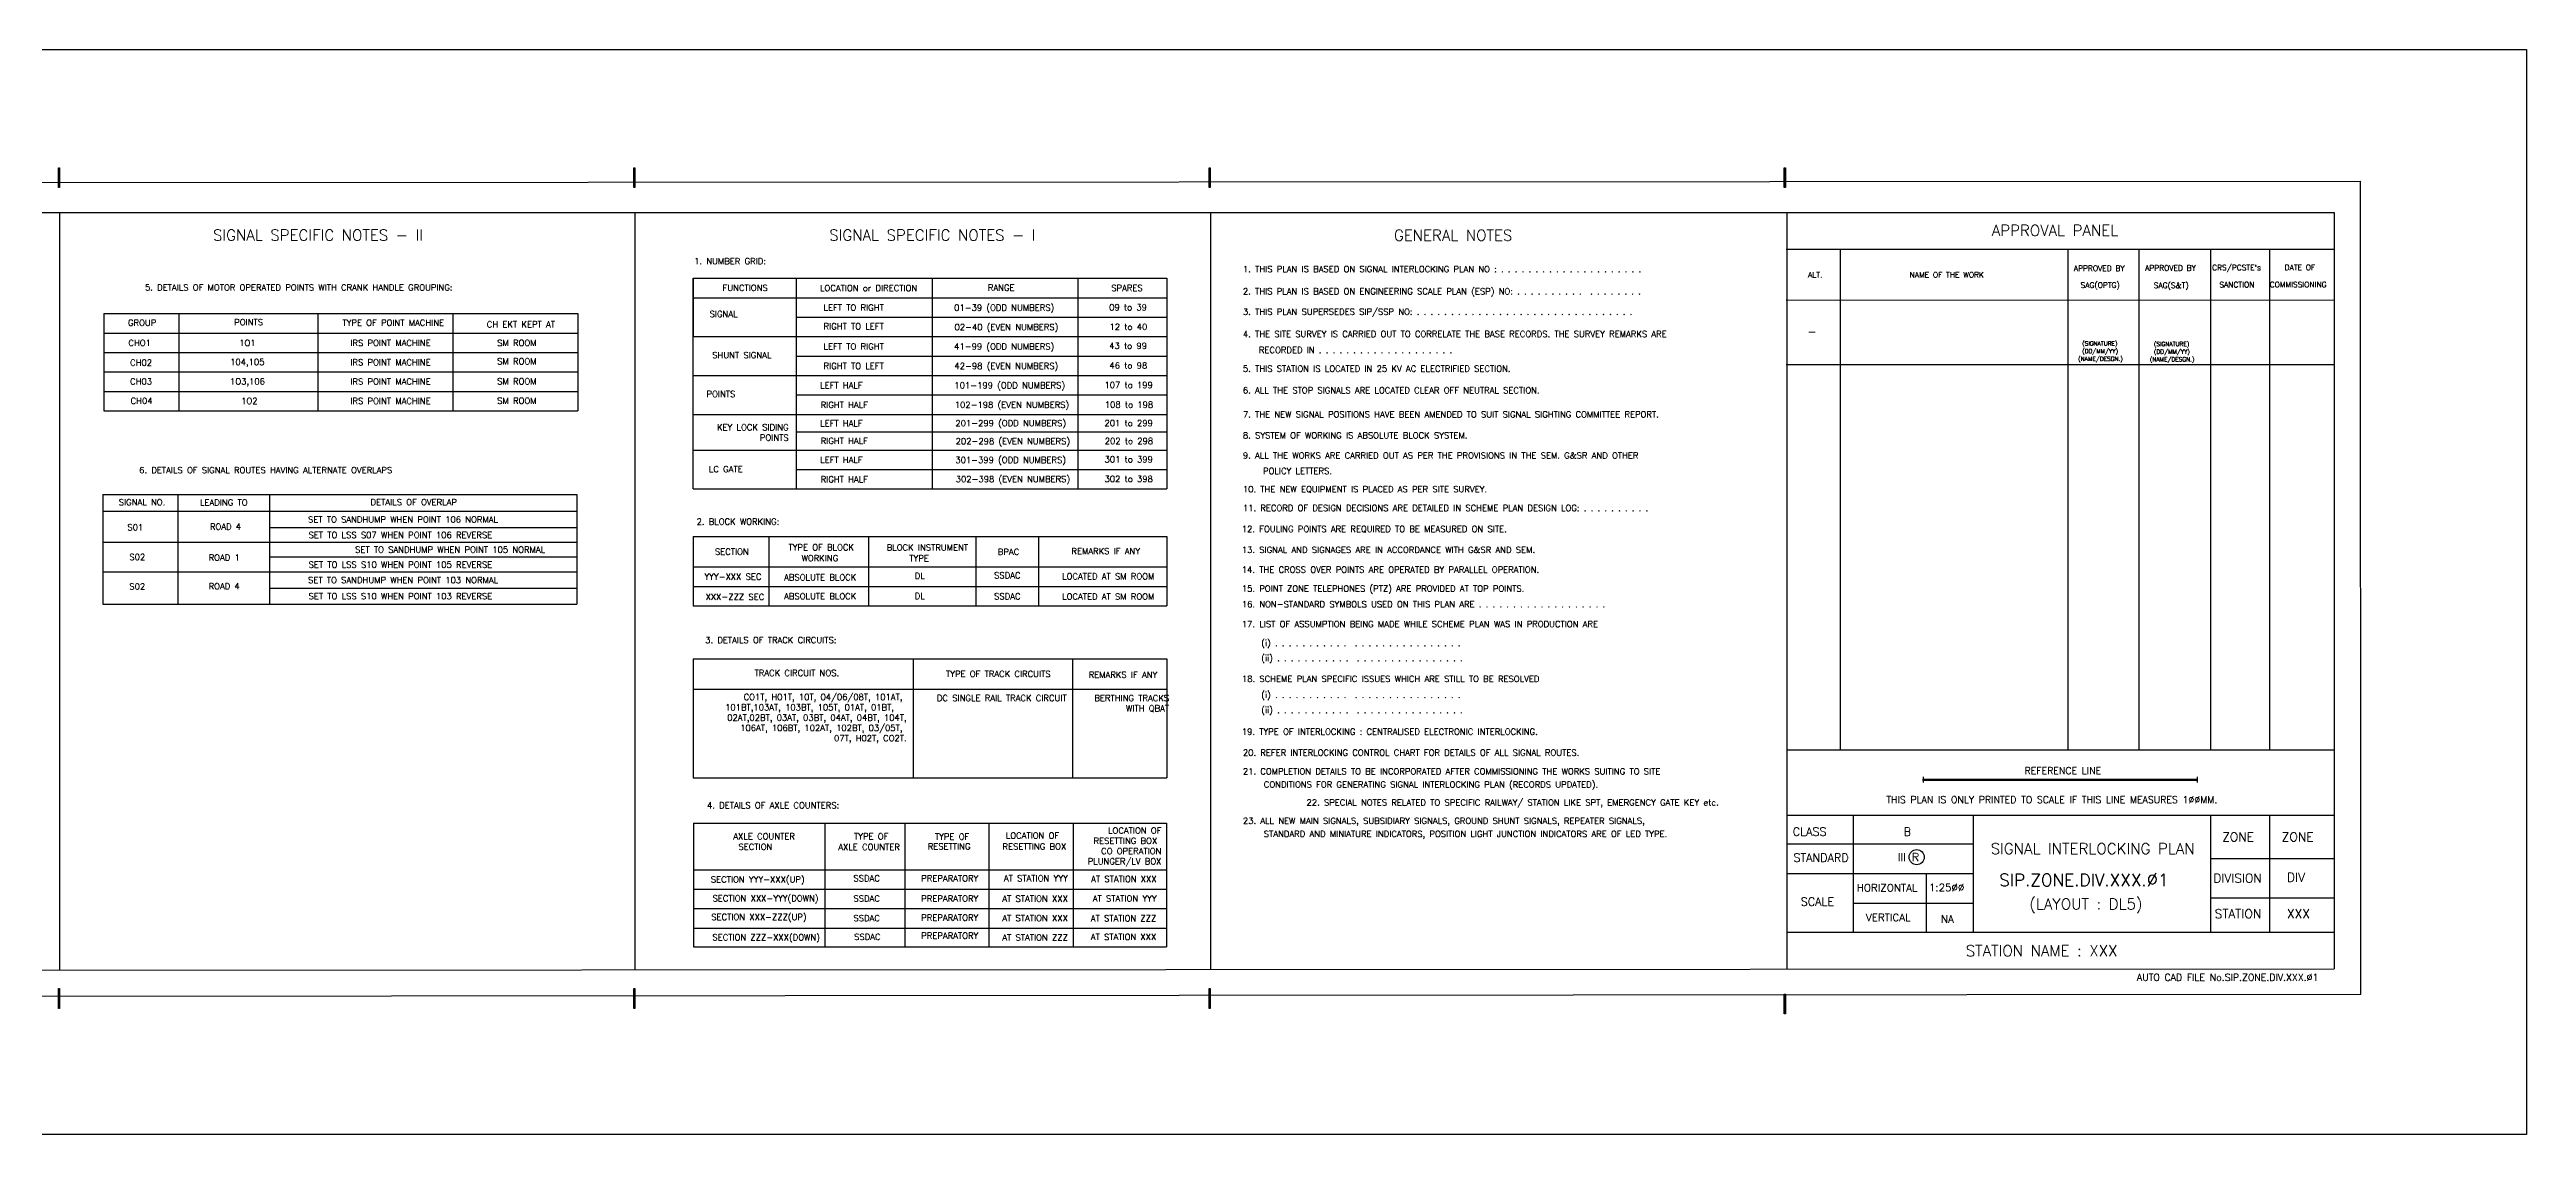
# Model space of a CAD drawing. Extents: x -19435 to 6205, y 191 to 8484.
# Drawn here: x -18295 to -17617, y 8187 to 8484 of the extents above; entities that cross this region are included whole.
import ezdxf
from ezdxf.enums import TextEntityAlignment as Align

# ---------------------------------------------------------------- set-up
doc = ezdxf.new("R2010")
doc.units = 0
doc.header["$LTSCALE"] = 0.5
doc.layers.get('0').update_dxf_attribs({"linetype": 'CONTINUOUS'})
doc.layers.add('CHAINAGE', color=250, linetype='CONTINUOUS')
doc.styles.add('ROMANS', font='ROMANS.shx')

msp = doc.modelspace()

# ---------------------------------------------------------------- hatches: boundary and pattern name
h = msp.add_hatch(color=256)
h.dxf.hatch_style = 1
h.paths.add_polyline_path([(-18291.9218, 8451.1719), (-18292.2089, 8451.1719), (-18292.2089, 8445.7474), (-18291.9218, 8445.7474)])
h = msp.add_hatch(color=256)
h.dxf.hatch_style = 1
h.paths.add_polyline_path([(-18134.4337, 8451.1719), (-18134.7208, 8451.1719), (-18134.7208, 8445.7474), (-18134.4337, 8445.7474)])
h = msp.add_hatch(color=256)
h.dxf.hatch_style = 1
h.paths.add_polyline_path([(-17976.9677, 8451.1719), (-17977.2548, 8451.1719), (-17977.2548, 8445.7474), (-17976.9677, 8445.7474)])
h = msp.add_hatch(color=256)
h.dxf.hatch_style = 1
h.paths.add_polyline_path([(-17819.524, 8451.1719), (-17819.8111, 8451.1719), (-17819.8111, 8445.7474), (-17819.524, 8445.7474)])
h = msp.add_hatch(color=256)
h.dxf.hatch_style = 1
h.paths.add_polyline_path([(-17706.8453, 8283.929), (-17781.8325, 8283.929), (-17781.8325, 8283.5183), (-17706.8453, 8283.5183)])
h = msp.add_hatch(color=256)
h.dxf.hatch_style = 1
h.paths.add_polyline_path([(-18291.9218, 8226.5887), (-18292.2089, 8226.5887), (-18292.2089, 8221.1642), (-18291.9218, 8221.1642)])
h = msp.add_hatch(color=256)
h.dxf.hatch_style = 1
h.paths.add_polyline_path([(-18134.4337, 8226.5887), (-18134.7208, 8226.5887), (-18134.7208, 8221.1642), (-18134.4337, 8221.1642)])
h = msp.add_hatch(color=256)
h.dxf.hatch_style = 1
h.paths.add_polyline_path([(-17976.9677, 8226.5887), (-17977.2548, 8226.5887), (-17977.2548, 8221.1642), (-17976.9677, 8221.1642)])
h = msp.add_hatch(color=256)
h.dxf.hatch_style = 1
h.paths.add_polyline_path([(-17819.524, 8225.0887), (-17819.8111, 8225.0887), (-17819.8111, 8219.6642), (-17819.524, 8219.6642)])

# ---------------------------------------------------------------- linework, layer by layer
for p, q in [((-19394.8511, 8446.5908), (-17662.1127, 8447.4938)), ((-17661.9968, 8225.0887), (-17662.1127, 8447.4938)), ((-17669.1788, 8438.8608), (-19368.7605, 8438.8608)), ((-18291.8973, 8438.8608), (-18291.8973, 8231.7509)), ((-18291.8973, 8438.8608), (-18291.8973, 8231.7509)), ((-18134.3932, 8438.8608), (-18134.3932, 8231.7506)), ((-17976.8391, 8438.8608), (-17976.8391, 8231.8323)), ((-17819.1655, 8438.8608), (-17819.1655, 8231.9142)), ((-17669.1788, 8232.0212), (-17669.1788, 8438.8608)), ((-17669.1788, 8231.9973), (-17669.1788, 8438.8608)), ((-17819.3189, 8428.9158), (-17669.3322, 8428.9158)), ((-17804.5703, 8428.9158), (-17804.5703, 8291.9467)), ((-17760.7743, 8428.9158), (-17718.4478, 8428.9158)), ((-17742.1829, 8428.9158), (-17742.1829, 8291.9483)), ((-17722.7654, 8428.9158), (-17722.7654, 8291.9483)), ((-17703.1531, 8428.9158), (-17703.1531, 8291.9484)), ((-17687.0026, 8428.9158), (-17687.0026, 8291.9484)), ((-18118.4865, 8420.9356), (-17988.8347, 8420.9356)), ((-18118.4865, 8363.3049), (-18118.4865, 8420.9356)), ((-18118.4865, 8420.9356), (-18118.4865, 8404.9746)), ((-18090.3092, 8420.9356), (-18090.3092, 8363.3049)), ((-18053.0298, 8420.9356), (-18053.0298, 8363.3049)), ((-18053.0298, 8420.7517), (-18053.0298, 8404.7908)), ((-18013.1854, 8420.9323), (-18013.1854, 8363.3049)), ((-17988.8347, 8420.9356), (-17988.8347, 8363.3049)), ((-18118.4238, 8415.6153), (-17988.8347, 8415.6153)), ((-17819.3189, 8415.071), (-17669.3322, 8414.9356)), ((-18279.7412, 8411.2841), (-18150.0688, 8411.2841)), ((-18279.7412, 8411.2841), (-18279.7412, 8384.6384)), ((-18259.261, 8411.2841), (-18259.261, 8384.6384)), ((-18221.1681, 8411.2841), (-18221.1681, 8384.6384)), ((-18184.2114, 8411.2841), (-18184.2114, 8384.6384)), ((-18150.0688, 8411.2841), (-18150.0688, 8384.6384)), ((-18090.3092, 8410.2949), (-17988.8347, 8410.2949)), ((-18279.7412, 8405.9638), (-18185.9897, 8405.9638)), ((-18279.7412, 8405.9638), (-18150.0688, 8405.9638)), ((-18279.7412, 8400.6435), (-18150.0688, 8400.6435)), ((-18118.4238, 8404.9746), (-17988.8347, 8404.9746)), ((-18279.7412, 8395.3232), (-18150.0688, 8395.3232)), ((-18118.4865, 8394.334), (-17988.8347, 8394.334)), ((-18090.3092, 8399.6543), (-17988.8347, 8399.6543)), ((-17819.3189, 8397.3174), (-17669.3322, 8397.3174)), ((-17760.7743, 8397.3174), (-17718.4478, 8397.3174)), ((-17718.4478, 8397.3174), (-17669.3322, 8397.3174)), ((-18279.7412, 8389.9587), (-18185.9897, 8389.9587)), ((-18279.7412, 8389.9587), (-18150.0688, 8389.9587)), ((-18090.3092, 8389.0137), (-17988.8347, 8389.0137)), ((-18279.7412, 8384.6384), (-18150.0688, 8384.6384)), ((-18118.4865, 8383.6933), (-17988.8347, 8383.6933)), ((-18118.4865, 8373.9455), (-17988.8347, 8373.9455)), ((-17988.8347, 8378.8194), (-18090.3092, 8378.8194)), ((-18090.3092, 8368.6252), (-17988.8347, 8368.6252)), ((-18280.0133, 8361.7578), (-18280.0133, 8331.7589)), ((-18280.0133, 8361.7578), (-18150.3409, 8361.7578)), ((-18259.5331, 8361.7578), (-18259.5331, 8331.7589)), ((-18234.4687, 8361.7578), (-18234.4687, 8331.7589)), ((-18150.3409, 8361.7578), (-18150.3409, 8331.7589)), ((-18118.4865, 8363.3049), (-17988.8347, 8363.3049)), ((-18280.0133, 8357.1817), (-18150.3409, 8357.1817)), ((-18234.4687, 8352.7396), (-18150.3409, 8352.7396)), ((-18280.0133, 8348.7114), (-18150.3409, 8348.7114)), ((-18118.4771, 8350.2629), (-18118.4771, 8331.3069)), ((-18118.4771, 8350.2629), (-17988.8047, 8350.2629)), ((-18097.7264, 8350.2629), (-18097.7264, 8331.3069)), ((-18070.5063, 8350.2629), (-18070.5063, 8331.3069)), ((-18041.1169, 8350.2629), (-18041.1169, 8331.3069)), ((-18023.9131, 8350.2629), (-18023.9131, 8331.3069)), ((-17988.8047, 8350.2629), (-17988.8047, 8331.3069)), ((-18280.0133, 8340.6222), (-18186.2618, 8340.6222)), ((-18280.0133, 8340.6222), (-18150.3409, 8340.6222)), ((-18234.4687, 8344.6806), (-18150.3409, 8344.6806)), ((-18118.4771, 8341.9476), (-17988.8047, 8341.9476)), ((-18234.4687, 8336.1906), (-18150.3409, 8336.1906)), ((-18118.4771, 8336.6273), (-18024.7255, 8336.6273)), ((-18118.4771, 8336.6273), (-17988.8047, 8336.6273)), ((-18280.0133, 8331.7589), (-18150.3409, 8331.7589)), ((-18118.4771, 8331.3069), (-17988.8047, 8331.3069)), ((-18118.4762, 8316.8352), (-18118.4762, 8284.2457)), ((-18118.4762, 8316.8352), (-17988.8038, 8316.8352)), ((-18058.2642, 8316.8352), (-18058.2642, 8284.2457)), ((-18014.6238, 8316.8352), (-18014.6238, 8284.2457)), ((-17988.8038, 8316.8352), (-17988.8038, 8284.2457)), ((-18118.4762, 8308.5198), (-17988.8038, 8308.5198)), ((-17819.1539, 8291.9481), (-17669.1672, 8291.9485)), ((-18118.4762, 8284.2457), (-17988.8038, 8284.2457)), ((-17781.8326, 8284.4966), (-17781.8326, 8282.9856)), ((-17706.8406, 8284.4966), (-17706.8406, 8282.9856)), ((-18118.4064, 8271.8187), (-18118.4064, 8238.032)), ((-18118.4064, 8271.8187), (-17988.9148, 8271.8187)), ((-18082.3973, 8271.8187), (-18082.3973, 8238.032)), ((-18060.5051, 8271.8187), (-18060.5051, 8238.032)), ((-18037.5143, 8271.8187), (-18037.5143, 8238.032)), ((-18014.4822, 8271.8187), (-18014.4822, 8238.032)), ((-17988.9148, 8271.8187), (-17988.9148, 8238.032)), ((-17819.1655, 8274.0388), (-17669.1788, 8274.0388)), ((-17800.8575, 8241.9944), (-17800.8575, 8274.0388)), ((-17768.098, 8274.0388), (-17768.0978, 8241.9944)), ((-17703.1646, 8274.0388), (-17703.1642, 8241.9944)), ((-17703.1646, 8274.0388), (-17703.1642, 8241.9944)), ((-17703.1646, 8274.0388), (-17703.1646, 8241.9944)), ((-17687.0141, 8274.0388), (-17687.0141, 8241.9944)), ((-17819.1655, 8266.192), (-17768.098, 8266.1905)), ((-18118.4064, 8259.1103), (-17988.9148, 8259.1103)), ((-17819.1655, 8258.0966), (-17768.098, 8258.0952)), ((-17780.999, 8258.0955), (-17780.999, 8241.9944)), ((-17703.1646, 8262.1906), (-17669.1788, 8262.1906)), ((-18118.4064, 8253.79), (-18027.5304, 8253.79)), ((-18118.4064, 8253.79), (-17988.9148, 8253.79)), ((-17703.1646, 8251.3718), (-17669.1788, 8251.3718)), ((-18118.4064, 8248.4697), (-17988.9148, 8248.4697)), ((-17800.8575, 8249.9414), (-17768.0979, 8249.9414)), ((-18118.4064, 8243.1493), (-17988.9148, 8243.1493)), ((-18118.4064, 8238.032), (-17988.9148, 8238.032)), ((-17819.1655, 8241.9944), (-17669.1788, 8241.9944)), ((-19368.7481, 8231.1107), (-17669.3322, 8231.9919)), ((-19368.7481, 8231.1107), (-17669.3322, 8231.9919)), ((-19394.8511, 8223.6119), (-17661.9968, 8225.0887))]:
    msp.add_line(p, q)
for points in [[(-18292.2089, 8451.1719), (-18291.9218, 8451.1719), (-18291.9218, 8445.7474), (-18292.2089, 8445.7474)], [(-18134.7208, 8451.1719), (-18134.4337, 8451.1719), (-18134.4337, 8445.7474), (-18134.7208, 8445.7474)], [(-17977.2548, 8451.1719), (-17976.9677, 8451.1719), (-17976.9677, 8445.7474), (-17977.2548, 8445.7474)], [(-17819.8111, 8451.1719), (-17819.524, 8451.1719), (-17819.524, 8445.7474), (-17819.8111, 8445.7474)], [(-17781.8325, 8283.929), (-17706.8453, 8283.929), (-17706.8453, 8283.5183), (-17781.8325, 8283.5183)], [(-18292.2089, 8226.5887), (-18291.9218, 8226.5887), (-18291.9218, 8221.1642), (-18292.2089, 8221.1642)], [(-18134.7208, 8226.5887), (-18134.4337, 8226.5887), (-18134.4337, 8221.1642), (-18134.7208, 8221.1642)], [(-17977.2548, 8226.5887), (-17976.9677, 8226.5887), (-17976.9677, 8221.1642), (-17977.2548, 8221.1642)], [(-17819.8111, 8225.0887), (-17819.524, 8225.0887), (-17819.524, 8219.6642), (-17819.8111, 8219.6642)]]:
    msp.add_lwpolyline(points, close=True)
msp.add_circle((-17783.5776, 8262.5398), 2.0664)
at = {"layer": 'CHAINAGE'}
msp.add_lwpolyline([(-17616.6814, 8186.668), (-19434.8692, 8186.668), (-19434.8692, 8483.5346), (-17616.6814, 8483.5346)], close=True, dxfattribs=at)

# ---------------------------------------------------------------- texts
at = {"style": 'ROMANS'}
for s, height, p in [('SIGNAL SPECIFIC NOTES - II', 3, (-18249.894, 8432.7648)), ('SIGNAL SPECIFIC NOTES - I', 3, (-18081.2131, 8432.7649)), ('GENERAL NOTES', 3, (-17926.656, 8432.7134)), ('APPROVAL PANEL', 3, (-17763.0159, 8434.042)), ('1. THIS PLAN IS BASED ON SIGNAL INTERLOCKING PLAN NO : . . . . . . . . . . . . . . . . . . . . .', 1.6875, (-17967.9993, 8423.4613)), ('ALT.', 1.5, (-17813.3052, 8421.8999)), ('NAME OF THE WORK', 1.5, (-17785.4963, 8421.8999)), ('APPROVED BY', 1.5, (-17740.561, 8423.6644)), ('APPROVED BY', 1.5, (-17721.0552, 8423.7656)), ('CRS/PCSTE`s', 1.5, (-17702.7168, 8423.8768)), ('DATE OF ', 1.5, (-17682.864, 8423.9168)), ('2. THIS PLAN IS BASED ON ENGINEERING SCALE PLAN (ESP) NO: . . . . . . . . . .  . . . . . . . .', 1.6875, (-17968.0046, 8417.3639)), ('SAG(OPTG)', 1.5, (-17738.7242, 8419.0832)), ('SAG(S&T)', 1.5, (-17718.6952, 8419.0106)), ('SANCTION ', 1.5, (-17700.736, 8419.1937)), ('COMMISSIONING', 1.5, (-17686.949, 8419.2264)), ('3. THIS PLAN SUPERSEDES SIP/SSP NO: . . . . . . . . . . . . . . . . . . . . . . . . . . . . . . . . ', 1.6875, (-17967.9993, 8411.7832)), ('4. THE SITE SURVEY IS CARRIED OUT TO CORRELATE THE BASE RECORDS. THE SURVEY REMARKS ARE  ', 1.6875, (-17968.0046, 8405.6858)), ('RECORDED IN . . . . . . . . . . . . . . . . . . . . ', 1.6875, (-17963.6147, 8401.3012)), ('-', 2.25, (-17813.4973, 8406.3276)), ('(SIGNATURE)', 1.161702, (-17738.3057, 8403.11)), ('(DD/MM/YY)', 1.1617, (-17738.3057, 8401.0089)), ('(SIGNATURE)', 1.161702, (-17718.6688, 8402.9726)), ('(DD/MM/YY)', 1.1617, (-17718.6688, 8400.8714)), ('5. THIS STATION IS LOCATED IN 25 KV AC ELECTRIFIED SECTION.', 1.6875, (-17967.9993, 8396.2092)), ('(NAME/DESGN.)', 1.161702, (-17739.3926, 8398.9078)), ('(NAME/DESGN.)', 1.161702, (-17719.7821, 8398.7703)), ('6. ALL THE STOP SIGNALS ARE LOCATED CLEAR OFF NEUTRAL SECTION.', 1.6875, (-17968.0046, 8390.3052)), ('7. THE NEW SIGNAL POSITIONS HAVE BEEN AMENDED TO SUIT SIGNAL SIGHTING COMMITTEE REPORT.', 1.6875, (-17968.0046, 8383.6915)), ('8. SYSTEM OF WORKING IS ABSOLUTE BLOCK SYSTEM.', 1.6875, (-17968.0046, 8377.9424)), ('9. ALL THE WORKS ARE CARRIED OUT AS PER THE PROVISIONS IN THE SEM. G&SR AND OTHER ', 1.6875, (-17968.0046, 8372.4599)), ('POLICY LETTERS.', 1.6875, (-17962.4844, 8368.2144)), ('10. THE NEW EQUIPMENT IS PLACED AS PER SITE SURVEY.', 1.6875, (-17968.0046, 8363.2319)), ('12. FOULING POINTS ARE REQUIRED TO BE MEASURED ON SITE.', 1.6875, (-17968.305, 8352.3453)), ('11. RECORD OF DESIGN DECISIONS ARE DETAILED IN SCHEME PLAN DESIGN LOG: . . . . . . . . . . ', 1.6875, (-17968.0046, 8358.0767)), ('13. SIGNAL AND SIGNAGES ARE IN ACCORDANCE WITH G&SR AND SEM. ', 1.6875, (-17968.305, 8346.6395)), ('14. THE CROSS OVER POINTS ARE OPERATED BY PARALLEL OPERATION.', 1.6875, (-17968.2923, 8341.1987)), ('15. POINT ZONE TELEPHONES (PTZ) ARE PROVIDED AT TOP POINTS.', 1.6875, (-17968.2923, 8336.0434)), ('16. NON-STANDARD SYMBOLS USED ON THIS PLAN ARE . . . . . . . . . . . . . . . . . . .  ', 1.6875, (-17968.2923, 8331.7601)), ('17. LIST OF ASSUMPTION BEING MADE WHILE SCHEME PLAN WAS IN PRODUCTION ARE ', 1.6875, (-17968.2923, 8326.3192)), ('    (i) . . . . . . . . . . .  . . . . . . . . . . . . . . . . ', 1.6875, (-17968.0046, 8321.164)), ('18. SCHEME PLAN SPECIFIC ISSUES WHICH ARE STILL TO BE RESOLVED ', 1.6875, (-17968.2689, 8311.3379)), ('    (ii) . . . . . . . . . . .  . . . . . . . . . . . . . . . . ', 1.6875, (-17968.0046, 8317.0371)), ('    (i) . . . . . . . . . . .  . . . . . . . . . . . . . . . . ', 1.6875, (-17968.0046, 8306.9518)), ('    (ii) . . . . . . . . . . .  . . . . . . . . . . . . . . . . ', 1.6875, (-17968.0046, 8302.8249)), ('19. TYPE OF INTERLOCKING : CENTRALISED ELECTRONIC INTERLOCKING. ', 1.6875, (-17968.3004, 8296.8867)), ('20. REFER INTERLOCKING CONTROL CHART FOR DETAILS OF ALL SIGNAL ROUTES.', 1.6875, (-17968.0046, 8291.1553)), ('21. COMPLETION DETAILS TO BE INCORPORATED AFTER COMMISSIONING THE WORKS SUITING TO SITE', 1.6875, (-17968.0046, 8286.0001)), ('REFERENCE LINE', 1.875, (-17754.0534, 8286.2317)), ('CONDITIONS FOR GENERATING SIGNAL INTERLOCKING PLAN (RECORDS UPDATED).', 1.6875, (-17962.2779, 8282.4217)), ('THIS PLAN IS ONLY PRINTED TO SCALE IF THIS LINE MEASURES 1ØØMM. ', 1.875, (-17791.8882, 8278.263)), ('23. ALL NEW MAIN SIGNALS, SUBSIDIARY SIGNALS, GROUND SHUNT SIGNALS, REPEATER SIGNALS,', 1.6875, (-17968.0046, 8272.4873)), ('STANDARD AND MINIATURE INDICATORS, POSITION LIGHT JUNCTION INDICATORS ARE OF LED TYPE.', 1.6875, (-17962.2892, 8268.9089))]:
    msp.add_text(s, height=height, dxfattribs=at).set_placement(p, align=Align.MIDDLE_LEFT)
for s, p in [('1. NUMBER GRID:', (-18098.5372, 8424.7865)), ('5. DETAILS OF MOTOR OPERATED POINTS WITH CRANK HANDLE GROUPING:', (-18184.3324, 8417.5867)), ('FUNCTIONS', (-18098.0492, 8417.4781)), ('LOCATION or DIRECTION', (-18057.1425, 8417.4139)), ('LEFT TO RIGHT', (-18066.2936, 8412.0939)), ('01-39 (ODD NUMBERS)', (-18019.6252, 8412.071)), ('RANGE', (-18030.5001, 8417.5325)), ('09 to 39', (-17994.2633, 8412.1592)), ('SPARES', (-17995.43, 8417.4462)), ('GROUP', (-18265.4374, 8407.9246)), ('POINTS', (-18236.2017, 8408.086)), ('TYPE OF POINT MACHINE', (-18186.6287, 8407.9246)), ('CH EKT KEPT AT', (-18156.2958, 8407.4866)), ('SIGNAL ', (-18105.1412, 8410.3295)), ('RIGHT TO LEFT', (-18066.29, 8406.9423)), ('02-40 (EVEN NUMBERS)', (-18018.5167, 8406.739)), ('12 to 40', (-17994.1721, 8406.8104)), ('CHO1', (-18266.8972, 8402.4229)), ('1O1', (-18238.2286, 8402.4229)), ('IRS POINT MACHINE', (-18190.3128, 8402.4229)), ('SM ROOM', (-18161.3343, 8402.4229)), ('SHUNT SIGNAL', (-18097.0467, 8399.054)), ('LEFT TO RIGHT', (-18066.2877, 8401.4431)), ('41-99 (ODD NUMBERS)', (-18019.6194, 8401.4294)), ('43 to 99', (-17994.2501, 8401.6295)), ('CH02', (-18266.5838, 8397.003)), ('CH03', (-18266.5838, 8391.8646)), ('1O3,106', (-18235.6807, 8391.8732)), ('104,105', (-18235.8026, 8397.2014)), ('IRS POINT MACHINE', (-18190.3128, 8397.1176)), ('IRS POINT MACHINE', (-18190.3128, 8391.8482)), ('SM ROOM', (-18161.3343, 8397.3795)), ('SM ROOM', (-18161.3343, 8391.9034)), ('RIGHT TO LEFT', (-18066.289, 8396.1092)), ('42-98 (EVEN NUMBERS)', (-18018.5325, 8396.1075)), ('46 to 98', (-17994.1871, 8396.2391)), ('CH04', (-18266.4504, 8386.5656)), ('1O2', (-18237.7124, 8386.5406)), ('IRS POINT MACHINE', (-18190.3128, 8386.5111)), ('SM ROOM', (-18161.3343, 8386.5796)), ('POINTS', (-18106.9295, 8388.4377)), ('LEFT HALF', (-18072.079, 8390.8207)), ('RIGHT HALF', (-18070.6312, 8385.4627)), ('101-199 (ODD NUMBERS)', (-18016.6692, 8390.8019)), ('102-198 (EVEN NUMBERS)', (-18015.5542, 8385.4843)), ('107 to 199', (-17992.6577, 8390.8846)), ('108 to 198', (-17992.5657, 8385.5031)), ('LEFT HALF', (-18072.0782, 8380.4183)), ('201-299 (ODD NUMBERS)', (-18016.4019, 8380.4492)), ('201 to 299', (-17992.6512, 8380.4788)), ('RIGHT HALF', (-18070.6375, 8375.621)), ('202-298 (EVEN NUMBERS)', (-18015.311, 8375.5179)), ('202 to 298', (-17992.5788, 8375.5578)), ('6. DETAILS OF SIGNAL ROUTES HAVING ALTERNATE OVERLAPS', (-18200.8234, 8367.6039)), ('LC GATE', (-18104.9216, 8367.8801)), ('LEFT HALF', (-18072.0743, 8370.4045)), ('RIGHT HALF', (-18070.6304, 8365.083)), ('301-399 (ODD NUMBERS)', (-18016.4117, 8370.3999)), ('302-398 (EVEN NUMBERS)', (-18015.2975, 8365.1448)), ('302 to 398', (-17992.6439, 8365.2056)), ('301 to 399', (-17992.6423, 8370.5498)), ('SIGNAL NO.', (-18262.9596, 8358.8271)), ('LEADING TO', (-18240.4421, 8358.7447)), ('DETAILS OF OVERLAP', (-18183.1251, 8358.8323)), ('S01', (-18268.9671, 8351.9303)), ('ROAD 4', (-18242.1976, 8352.1485)), ('SET TO SANDHUMP WHEN POINT 106 NORMAL', (-18171.8863, 8354.0982)), ('2. BLOCK WORKING:', (-18094.903, 8353.5234)), ('SET TO LSS S07 WHEN POINT 106 REVERSE', (-18173.4773, 8349.8529)), ('SECTION', (-18103.2629, 8345.2782)), ('TYPE OF BLOCK', (-18074.4466, 8346.4878)), ('BLOCK INSTRUMENT ', (-18042.0704, 8346.4374)), ('BPAC ', (-18028.0642, 8345.2451)), ('REMARKS IF ANY', (-17996.1395, 8345.4427)), ('S02', (-18268.4577, 8343.8544)), ('ROAD 1', (-18242.5625, 8343.6861)), ('SET TO SANDHUMP WHEN POINT 103 NORMAL', (-18171.8611, 8337.5082)), ('SET TO LSS S10 WHEN POINT 105 REVERSE', (-18173.4585, 8341.748)), ('YYY-XXX SEC', (-18099.7696, 8338.4601)), ('ABSOLUTE BLOCK', (-18073.8276, 8338.2788)), ('WORKING', (-18078.7563, 8343.5116)), ('TYPE', (-18053.9502, 8343.4813)), ('DL', (-18055.0679, 8338.6689)), ('SSDAC', (-18028.8753, 8338.7989)), ('LOCATED AT SM ROOM', (-17992.2436, 8338.5379)), ('S02', (-18268.4577, 8335.772)), ('ROAD 4', (-18242.5625, 8335.8312)), ('SET TO LSS S10 WHEN POINT 103 REVERSE', (-18173.4706, 8333.1118)), ('XXX-ZZZ SEC', (-18099.0196, 8332.9207)), ('ABSOLUTE BLOCK', (-18073.8276, 8333.0969)), ('DL', (-18055.0679, 8333.1689)), ('SSDAC', (-18028.8753, 8333.0775)), ('LOCATED AT SM ROOM', (-17992.2436, 8333.015)), ('3. DETAILS OF TRACK CIRCUITS:', (-18079.2473, 8321.0903)), ('TRACK CIRCUIT NOS.', (-18078.5201, 8312.1096)), ('TYPE OF TRACK CIRCUITS', (-18020.6347, 8311.8455)), ('REMARKS IF ANY', (-17991.4207, 8311.609)), ('DC SINGLE RAIL TRACK CIRCUIT', (-18016.237, 8305.2294)), ('22. SPECIAL NOTES RELATED TO SPECIFIC RAILWAY/ STATION LIKE SPT, EMERGENCY GATE KEY etc.', (-17837.7662, 8276.6603)), ('4. DETAILS OF AXLE COUNTERS:', (-18078.5133, 8275.8793)), ('AXLE COUNTER ', (-18089.468, 8267.3867)), ('SECTION', (-18096.8063, 8264.5336)), ('AXLE COUNTER', (-18061.8982, 8264.4797)), ('TYPE OF ', (-18063.8743, 8267.3768)), ('RESETTING', (-18042.5552, 8264.6297)), ('TYPE OF ', (-18041.7467, 8267.3079)), ('RESETTING BOX', (-18016.3743, 8264.6114)), ('LOCATION OF', (-18018.2879, 8267.6108)), ('SECTION YYY-XXX(UP)', (-18087.9504, 8255.5988)), ('SSDAC', (-18067.3615, 8255.9)), ('PREPARATORY', (-18040.4263, 8255.8792)), ('AT STATION YYY', (-18015.9231, 8255.9156)), ('SECTION XXX-YYY(DOWN)', (-18084.1648, 8250.4345)), ('SSDAC', (-18067.3615, 8250.3848)), ('PREPARATORY', (-18040.4263, 8250.3817)), ('AT STATION XXX', (-18015.9231, 8250.338)), ('AT STATION XXX', (-17991.6028, 8255.7227)), ('AT STATION YYY', (-17991.6028, 8250.3935)), ('SECTION XXX-ZZZ(UP)', (-18087.4083, 8245.3454)), ('SSDAC', (-18067.3615, 8245.0041)), ('PREPARATORY', (-18040.4263, 8245.1486)), ('AT STATION XXX', (-18015.9231, 8245.023)), ('AT STATION ZZZ', (-17991.6975, 8244.9673)), ('SECTION ZZZ-XXX(DOWN)', (-18083.7683, 8239.76)), ('SSDAC', (-18067.1926, 8239.906)), ('PREPARATORY', (-18040.4263, 8240.216)), ('AT STATION ZZZ', (-18015.9231, 8239.7113)), ('AT STATION XXX', (-17991.6975, 8239.8788))]:
    msp.add_text(s, height=1.6875, dxfattribs=at).set_placement(p, align=Align.RIGHT)
for s, height, p in [('CLASS', 2.25, (-17812.8948, 8269.5182)), ('B', 2.25, (-17786.1424, 8269.5182)), ('SIGNAL INTERLOCKING PLAN', 3, (-17735.4205, 8264.8662)), ('STANDARD', 2.25, (-17809.7497, 8262.4107)), ('III R', 2.25, (-17785.8645, 8262.5398)), ('STATION NAME : XXX', 3, (-17749.3815, 8236.9284)), ('AUTO CAD FILE No.SIP.ZONE.DIV.XXX.Ø1', 1.875, (-17698.4709, 8229.6748))]:
    msp.add_text(s, height=height, dxfattribs=at).set_placement(p, align=Align.MIDDLE_CENTER)
for s, height, p in [('ZONE', 2.4375, (-17699.9627, 8266.8601)), ('ZONE', 2.4375, (-17683.6421, 8266.8601)), ('DIVISION', 2.4375, (-17702.3983, 8255.5771)), ('DIV', 2.4375, (-17682.1931, 8255.8234)), ('SCALE     ', 2.25, (-17815.3345, 8249.2521)), ('HORIZONTAL', 2.0625, (-17799.9878, 8253.1257)), ('1:25ØØ', 2.0625, (-17780.2383, 8253.2024)), ('VERTICAL', 2.0625, (-17797.4608, 8245.0091)), ('NA', 2.0625, (-17776.9448, 8244.5886)), ('STATION', 2.4375, (-17702.0244, 8245.8494)), ('XXX', 2.4375, (-17682.1931, 8245.8494))]:
    msp.add_text(s, height=height, dxfattribs=at).set_placement(p)
at = {"char_height": 1.6875, "attachment_point": 3, "style": 'ROMANS'}
for s, insert, width in [('KEY LOCK SIDING POINTS ', (-18092.3477, 8381.0065), 22.710282), ('SET TO SANDHUMP WHEN POINT 105 NORMAL', (-18158.9905, 8347.5433), 72.714519), ('CO1T, H01T, 10T, 04/06/08T, 101AT,  101BT,103AT, 103BT, 105T, 01AT, 01BT,     {\\H2x; }02AT,02BT, 03AT, 03BT, 04AT, 04BT, 104T,   {\\H1.5x; }106AT, 106BT, 102AT, 102BT, 03/05T,    {\\H1.85714x; }07T, H02T, CO2T.  {\\H1.71429x; }', (-18060.0381, 8307.2002), 56.140802), ('BERTHING TRACKS\\PWITH QBAT', (-17988.1928, 8306.9137), 24.862788), ('LOCATION OF RESETTING BOX  CO OPERATION PLUNGER/LV BOX', (-17990.3062, 8270.6723), 22.774778)]:
    msp.add_mtext(s, dxfattribs=dict(at, insert=insert, width=width))
at = {"attachment_point": 1, "style": 'ROMANS'}
for s, width, heights, insert, char_height in [('SIP.ZONE.DIV.XXX.{\\H1.08333x;Ø}1', 79.547928, [25.6095], (-17761.0034, 8258.2463), 3.375), ('\\pi3.73696;(LAYOUT : DL5)', 42.188199, [7.0742], (-17756.4902, 8251.2329), 3)]:
    msp.add_mtext_dynamic_manual_height_columns(s, width=width, gutter_width=11.25, heights=heights, dxfattribs=dict(at, insert=insert, char_height=char_height))

doc.saveas('drawing.dxf')
